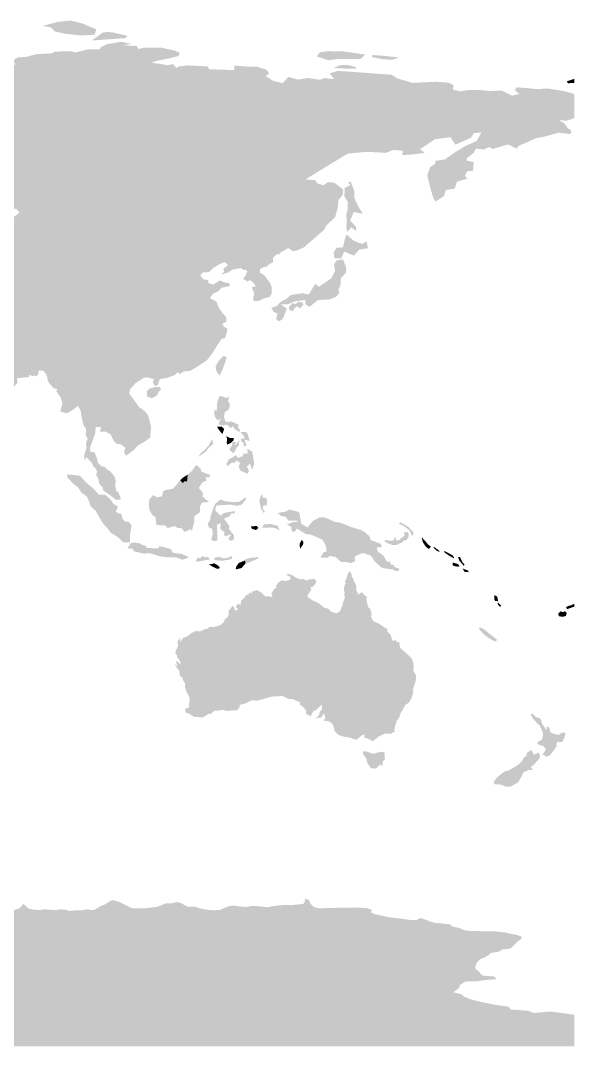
# Model space of a CAD drawing. Header units: inches. Extents: x -180 to 180, y -90 to 84.
# Drawn here: x 87.6 to 180, y -90 to 81.3 of the extents above; entities that cross this region are included whole.
import ezdxf

# ---------------------------------------------------------------- set-up
doc = ezdxf.new("R2010")
doc.units = ezdxf.units.IN
doc.header["$MEASUREMENT"] = 0

msp = doc.modelspace()

# ---------------------------------------------------------------- hatches: boundary and pattern name
for points in [[(93.78, 81.02), (95.94, 81.25), (97.88, 80.75), (100.19, 79.78), (99.94, 78.88), (97.76, 78.76), (94.97, 79.04), (93.31, 79.43), (92.55, 80.14), (91.18, 80.34), (93.78, 81.02)], [(102.84, 79.28), (105.37, 78.71), (105.08, 78.31), (99.44, 77.92), (101.26, 79.23), (102.09, 79.35), (102.84, 79.28)], [(49.1, 46.4), (48.65, 45.81), (47.68, 45.64), (46.68, 44.61), (47.59, 43.66), (47.49, 42.99), (48.58, 41.81), (48.58, 41.81), (47.99, 41.41), (47.82, 41.15), (47.37, 41.22), (46.69, 41.83), (46.4, 41.86), (45.78, 42.09), (45.47, 42.5), (44.54, 42.71), (43.93, 42.55), (43.76, 42.74), (42.39, 43.22), (40.92, 43.38), (40.08, 43.55), (39.96, 43.43), (38.68, 44.28), (37.54, 44.66), (36.68, 45.24), (37.4, 45.4), (38.23, 46.24), (37.67, 46.64), (39.15, 47.04), (39.12, 47.26), (38.22, 47.1), (38.26, 47.55), (38.77, 47.83), (39.74, 47.9), (39.9, 48.23), (39.67, 48.78), (40.08, 49.31), (40.07, 49.6), (38.59, 49.93), (38.01, 49.92), (37.39, 50.38), (36.63, 50.23), (35.36, 50.58), (35.38, 50.77), (35.02, 51.21), (34.22, 51.26), (34.14, 51.57), (34.39, 51.77), (33.75, 52.34), (32.72, 52.24), (32.41, 52.29), (32.16, 52.06), (31.79, 52.1), (31.79, 52.1), (31.54, 52.74), (31.31, 53.07), (31.5, 53.17), (32.3, 53.13), (32.69, 53.35), (32.41, 53.62), (31.73, 53.79), (31.79, 53.97), (31.38, 54.16), (30.76, 54.81), (30.97, 55.08), (30.87, 55.55), (29.9, 55.79), (29.37, 55.67), (29.23, 55.92), (28.18, 56.17), (27.86, 56.76), (27.77, 57.24), (27.29, 57.47), (27.72, 57.79), (27.42, 58.72), (28.13, 59.3), (27.98, 59.48), (27.98, 59.48), (29.12, 60.03), (28.07, 60.5), (28.07, 60.5), (30.21, 61.78), (31.14, 62.36), (31.52, 62.87), (30.04, 63.55), (30.44, 64.2), (29.54, 64.95), (30.22, 65.81), (29.05, 66.94), (29.98, 67.7), (28.45, 68.36), (28.59, 69.06), (29.4, 69.16), (31.1, 69.56), (31.1, 69.56), (32.13, 69.91), (33.78, 69.3), (36.51, 69.06), (40.29, 67.93), (41.06, 67.46), (41.13, 66.79), (40.02, 66.27), (38.38, 66), (33.92, 66.76), (33.18, 66.63), (34.81, 65.9), (34.88, 65.44), (34.94, 64.41), (36.23, 64.11), (37.01, 63.85), (37.14, 64.33), (36.54, 64.76), (37.18, 65.14), (39.59, 64.52), (40.44, 64.76), (39.76, 65.5), (42.09, 66.48), (43.02, 66.42), (43.95, 66.07), (44.53, 66.76), (43.7, 67.35), (44.19, 67.95), (43.45, 68.57), (46.25, 68.25), (46.82, 67.69), (45.56, 67.57), (45.56, 67.01), (46.35, 66.67), (47.89, 66.88), (48.14, 67.52), (50.23, 68), (53.72, 68.86), (54.47, 68.81), (53.49, 68.2), (54.73, 68.1), (55.44, 68.44), (57.32, 68.47), (58.8, 68.88), (59.94, 68.28), (61.08, 68.94), (60.03, 69.52), (60.55, 69.85), (63.5, 69.55), (64.89, 69.23), (68.51, 68.09), (69.18, 68.62), (68.16, 69.14), (68.14, 69.36), (66.93, 69.45), (67.26, 69.93), (66.72, 70.71), (66.69, 71.03), (68.54, 71.93), (69.2, 72.84), (69.94, 73.04), (72.59, 72.78), (72.8, 72.22), (71.85, 71.41), (72.47, 71.09), (72.79, 70.39), (72.56, 69.02), (73.67, 68.41), (73.24, 67.74), (71.28, 66.32), (72.42, 66.17), (72.82, 66.53), (73.92, 66.79), (74.19, 67.28), (75.05, 67.76), (74.47, 68.33), (74.94, 68.99), (73.84, 69.07), (73.6, 69.63), (74.4, 70.63), (73.1, 71.45), (74.89, 72.12), (74.66, 72.83), (75.16, 72.85), (75.68, 72.3), (75.29, 71.34), (76.36, 71.15), (75.9, 71.87), (77.58, 72.27), (79.65, 72.32), (81.5, 71.75), (80.61, 72.58), (80.51, 73.65), (82.25, 73.85), (84.66, 73.81), (86.82, 73.94), (86.01, 74.46), (87.17, 75.12), (88.32, 75.14), (90.26, 75.64), (92.9, 75.77), (93.23, 76.05), (95.86, 76.14), (96.68, 75.92), (98.92, 76.45), (100.76, 76.43), (101.04, 76.86), (101.99, 77.29), (104.35, 77.7), (106.07, 77.37), (104.7, 77.13), (106.97, 76.97), (107.24, 76.48), (108.15, 76.72), (111.08, 76.71), (113.33, 76.22), (114.13, 75.85), (113.89, 75.33), (112.78, 75.03), (110.15, 74.48), (109.4, 74.18), (110.64, 74.04), (112.12, 73.79), (113.02, 73.98), (113.53, 73.34), (113.97, 73.59), (115.57, 73.75), (118.78, 73.59), (119.02, 73.12), (123.2, 72.97), (123.26, 73.74), (125.38, 73.56), (126.98, 73.57), (128.59, 73.04), (129.05, 72.4), (128.46, 71.98), (129.72, 71.19), (131.29, 70.79), (132.25, 71.84), (133.86, 71.39), (135.56, 71.66), (137.5, 71.35), (138.23, 71.63), (139.87, 71.49), (139.15, 72.42), (140.47, 72.85), (149.5, 72.2), (150.35, 71.61), (152.97, 70.84), (157.01, 71.03), (159, 70.87), (159.83, 70.45), (159.71, 69.72), (160.94, 69.44), (162.28, 69.64), (164.05, 69.67), (165.94, 69.47), (167.84, 69.58), (169.58, 68.69), (170.82, 69.01), (170.01, 69.65), (170.45, 70.1), (173.64, 69.82), (175.72, 69.88), (178.6, 69.4), (180, 68.96), (180, 64.98), (179.99, 64.97), (178.71, 64.53), (177.41, 64.61), (178.31, 64.08), (178.91, 63.25), (179.37, 62.98), (179.49, 62.57), (179.23, 62.3), (177.36, 62.52), (174.57, 61.77), (173.68, 61.65), (172.15, 60.95), (170.7, 60.34), (170.33, 59.88), (168.9, 60.57), (166.29, 59.79), (165.84, 60.16), (164.88, 59.73), (163.54, 59.87), (163.22, 59.21), (162.02, 58.24), (162.05, 57.84), (163.19, 57.62), (163.06, 56.16), (162.13, 56.12), (161.7, 55.29), (162.12, 54.86), (160.37, 54.34), (160.02, 53.2), (158.53, 52.96), (158.23, 51.94), (156.79, 51.01), (156.42, 51.7), (155.99, 53.16), (155.43, 55.38), (155.91, 56.77), (156.76, 57.36), (156.81, 57.83), (158.36, 58.06), (160.15, 59.31), (161.87, 60.34), (163.67, 61.14), (164.47, 62.55), (163.26, 62.47), (162.66, 61.64), (160.12, 60.54), (159.3, 61.77), (156.72, 61.43), (154.22, 59.76), (155.04, 59.14), (152.81, 58.88), (151.27, 58.78), (151.34, 59.5), (149.78, 59.66), (148.54, 59.16), (145.49, 59.34), (142.2, 59.04), (138.96, 57.09), (135.13, 54.73), (136.7, 54.6), (137.19, 53.98), (138.16, 53.76), (138.8, 54.25), (139.9, 54.19), (141.35, 53.09), (141.38, 52.24), (140.6, 51.24), (140.51, 50.05), (140.06, 48.45), (138.55, 47), (138.22, 46.31), (136.86, 45.14), (135.52, 43.99), (134.87, 43.4), (133.54, 42.81), (132.91, 42.8), (132.28, 43.28), (130.94, 42.55), (130.78, 42.22), (130.78, 42.22), (130.78, 42.22), (130.78, 42.22), (130.64, 42.4), (130.64, 42.4), (130.63, 42.9), (131.14, 42.93), (131.29, 44.11), (131.03, 44.97), (131.88, 45.32), (133.1, 45.14), (133.77, 46.12), (134.11, 47.21), (134.5, 47.58), (135.03, 48.48), (133.37, 48.18), (132.51, 47.79), (130.99, 47.79), (130.58, 48.73), (129.4, 49.44), (127.66, 49.76), (127.29, 50.74), (126.94, 51.35), (126.56, 51.78), (125.95, 52.79), (125.07, 53.16), (123.57, 53.46), (122.25, 53.43), (121, 53.25), (120.18, 52.75), (120.73, 52.52), (120.74, 51.96), (120.18, 51.64), (119.28, 50.58), (119.29, 50.14), (117.88, 49.51), (116.68, 49.89), (115.49, 49.81), (114.96, 50.14), (114.36, 50.25), (112.9, 49.54), (111.58, 49.38), (110.66, 49.13), (109.4, 49.29), (108.48, 49.28), (107.87, 49.79), (106.89, 50.27), (105.89, 50.41), (104.62, 50.28), (103.68, 50.09), (102.26, 50.51), (102.07, 51.26), (100.89, 51.52), (99.98, 51.63), (98.86, 52.05), (97.83, 51.01), (98.23, 50.42), (97.26, 49.73), (95.81, 49.98), (94.82, 50.01), (94.15, 50.48), (93.1, 50.5), (92.23, 50.8), (90.71, 50.33), (88.81, 49.47), (87.75, 49.3), (87.36, 49.21), (86.83, 49.83), (85.54, 49.69), (85.12, 50.12), (84.42, 50.31), (83.94, 50.89), (83.38, 51.07), (81.95, 50.81), (80.57, 51.39), (80.04, 50.86), (77.8, 53.4), (76.53, 54.18), (76.89, 54.49), (74.38, 53.55), (73.43, 53.49), (73.51, 54.04), (72.22, 54.38), (71.18, 54.13), (70.87, 55.17), (69.07, 55.39), (68.17, 54.97), (65.67, 54.6), (65.18, 54.35), (61.44, 54.01), (60.98, 53.66), (61.7, 52.98), (60.74, 52.72), (60.93, 52.45), (59.97, 51.96), (61.59, 51.27), (61.34, 50.8), (59.93, 50.84), (59.64, 50.55), (58.36, 51.06), (56.78, 51.04), (55.72, 50.62), (54.53, 51.03), (52.33, 51.72), (50.77, 51.69), (48.7, 50.61), (48.58, 49.87), (47.55, 50.45), (46.75, 49.36), (47.04, 49.15), (46.47, 48.39), (47.32, 47.72), (48.06, 47.74), (48.69, 47.08), (48.59, 46.56), (49.1, 46.4)], [(138.83, 76.14), (141.47, 76.09), (145.09, 75.56), (144.3, 74.82), (140.61, 74.85), (138.96, 74.61), (136.97, 75.26), (137.51, 75.95), (138.83, 76.14)], [(148.22, 75.35), (150.73, 75.08), (149.58, 74.69), (147.98, 74.78), (146.12, 75.17), (146.36, 75.5), (148.22, 75.35)], [(139.86, 73.37), (140.81, 73.77), (142.06, 73.86), (143.48, 73.48), (143.6, 73.21), (142.09, 73.21), (140.04, 73.32), (139.86, 73.37)], [(178.73, 71.1), (180, 71.52), (180, 70.83), (178.9, 70.78), (178.73, 71.1)], [(80.26, 42.35), (80.18, 42.92), (80.87, 43.18), (79.97, 44.92), (81.95, 45.32), (82.46, 45.54), (83.18, 47.33), (85.16, 47), (85.72, 47.45), (85.77, 48.46), (86.6, 48.55), (87.36, 49.21), (87.75, 49.3), (88.01, 48.6), (88.85, 48.07), (90.28, 47.69), (90.97, 46.89), (90.59, 45.72), (90.95, 45.29), (92.13, 45.12), (93.48, 44.98), (94.69, 44.35), (95.31, 44.24), (95.76, 43.32), (96.35, 42.73), (97.45, 42.75), (99.52, 42.52), (100.85, 42.66), (101.83, 42.51), (103.31, 41.91), (104.52, 41.91), (104.96, 41.6), (106.13, 42.13), (107.74, 42.48), (109.24, 42.52), (110.41, 42.87), (111.13, 43.41), (111.83, 43.74), (111.67, 44.07), (111.35, 44.46), (111.87, 45.1), (112.44, 45.01), (113.46, 44.81), (114.46, 45.34), (115.99, 45.73), (116.72, 46.39), (117.42, 46.67), (118.87, 46.81), (119.66, 46.69), (119.77, 47.05), (118.87, 47.75), (118.06, 48.07), (117.3, 47.7), (116.31, 47.85), (115.74, 47.73), (115.49, 48.14), (116.19, 49.13), (116.68, 49.89), (117.88, 49.51), (119.29, 50.14), (119.28, 50.58), (120.18, 51.64), (120.74, 51.96), (120.73, 52.52), (120.18, 52.75), (121, 53.25), (122.25, 53.43), (123.57, 53.46), (125.07, 53.16), (125.95, 52.79), (126.56, 51.78), (126.94, 51.35), (127.29, 50.74), (127.66, 49.76), (129.4, 49.44), (130.58, 48.73), (130.99, 47.79), (132.51, 47.79), (133.37, 48.18), (135.03, 48.48), (134.5, 47.58), (134.11, 47.21), (133.77, 46.12), (133.1, 45.14), (131.88, 45.32), (131.03, 44.97), (131.29, 44.11), (131.14, 42.93), (130.63, 42.9), (130.64, 42.4), (129.99, 42.99), (129.6, 42.42), (128.05, 41.99), (128.21, 41.47), (127.34, 41.5), (126.87, 41.82), (126.18, 41.11), (125.08, 40.57), (124.27, 39.93), (122.87, 39.64), (122.13, 39.17), (121.05, 38.9), (121.59, 39.36), (121.38, 39.75), (122.17, 40.42), (121.64, 40.95), (120.77, 40.59), (119.64, 39.9), (119.02, 39.25), (118.04, 39.2), (117.53, 38.74), (118.06, 38.06), (118.88, 37.9), (118.91, 37.45), (119.7, 37.16), (120.82, 37.87), (121.71, 37.48), (122.36, 37.45), (122.52, 36.93), (121.1, 36.65), (120.64, 36.11), (119.66, 35.61), (119.15, 34.91), (120.23, 34.36), (120.62, 33.38), (121.23, 32.46), (121.91, 31.69), (121.89, 30.95), (121.26, 30.68), (121.5, 30.14), (122.09, 29.83), (121.94, 29.02), (121.68, 28.23), (121.13, 28.14), (120.4, 27.05), (119.59, 25.74), (118.66, 24.55), (117.28, 23.62), (115.89, 22.78), (114.76, 22.67), (114.15, 22.22), (113.81, 22.55), (113.24, 22.05), (111.84, 21.55), (110.79, 21.4), (110.44, 20.34), (109.89, 20.28), (109.63, 21.01), (109.86, 21.4), (108.52, 21.72), (108.05, 21.55), (107.04, 21.81), (106.57, 22.22), (106.73, 22.79), (105.81, 22.98), (105.33, 23.35), (104.48, 22.82), (103.5, 22.7), (102.71, 22.71), (102.17, 22.46), (101.65, 22.32), (101.8, 21.17), (101.27, 21.2), (101.18, 21.44), (101.15, 21.85), (100.42, 21.56), (99.98, 21.74), (99.24, 22.12), (99.53, 22.95), (98.9, 23.14), (98.66, 24.06), (97.6, 23.9), (97.72, 25.08), (98.67, 25.92), (98.71, 26.74), (98.68, 27.51), (98.25, 27.75), (97.91, 28.34), (97.33, 28.26), (96.25, 28.41), (96.59, 28.83), (96.12, 29.45), (95.4, 29.03), (94.57, 29.28), (93.41, 28.64), (92.5, 27.9), (91.7, 27.77), (91.26, 28.04), (90.73, 28.06), (90.02, 28.3), (89.48, 28.04), (88.81, 27.3), (88.73, 28.09), (88.12, 27.88), (86.95, 27.97), (85.82, 28.2), (85.01, 28.64), (84.23, 28.84), (83.9, 29.32), (83.34, 29.46), (82.33, 30.12), (81.53, 30.42), (81.11, 30.18), (79.72, 30.88), (78.74, 31.52), (78.46, 32.62), (79.18, 32.48), (79.21, 32.99), (78.81, 33.51), (78.91, 34.32), (77.84, 35.49), (76.19, 35.9), (75.9, 36.67), (75.16, 37.13), (74.98, 37.42), (74.83, 37.99), (74.86, 38.38), (74.26, 38.61), (73.93, 38.51), (73.68, 39.43), (73.96, 39.66), (73.82, 39.89), (74.78, 40.37), (75.47, 40.56), (76.53, 40.43), (76.9, 41.07), (78.19, 41.19), (78.54, 41.58), (80.12, 42.12), (80.26, 42.35)], [(142.91, 53.7), (143.26, 52.74), (143.24, 51.76), (143.65, 50.75), (144.65, 48.98), (143.17, 49.31), (142.56, 47.86), (143.53, 46.84), (143.51, 46.14), (142.75, 46.74), (142.09, 45.97), (141.91, 46.81), (142.02, 47.78), (141.9, 48.86), (142.14, 49.62), (142.18, 50.95), (141.59, 51.94), (141.68, 53.3), (142.61, 53.76), (142.21, 54.23), (142.65, 54.37), (142.91, 53.7)], [(87.75, 49.3), (88.81, 49.47), (90.71, 50.33), (92.23, 50.8), (93.1, 50.5), (94.15, 50.48), (94.82, 50.01), (95.81, 49.98), (97.26, 49.73), (98.23, 50.42), (97.83, 51.01), (98.86, 52.05), (99.98, 51.63), (100.89, 51.52), (102.07, 51.26), (102.26, 50.51), (103.68, 50.09), (104.62, 50.28), (105.89, 50.41), (106.89, 50.27), (107.87, 49.79), (108.48, 49.28), (109.4, 49.29), (110.66, 49.13), (111.58, 49.38), (112.9, 49.54), (114.36, 50.25), (114.96, 50.14), (115.49, 49.81), (116.68, 49.89), (116.19, 49.13), (115.49, 48.14), (115.74, 47.73), (116.31, 47.85), (117.3, 47.7), (118.06, 48.07), (118.87, 47.75), (119.77, 47.05), (119.66, 46.69), (118.87, 46.81), (117.42, 46.67), (116.72, 46.39), (115.99, 45.73), (114.46, 45.34), (113.46, 44.81), (112.44, 45.01), (111.87, 45.1), (111.35, 44.46), (111.67, 44.07), (111.83, 43.74), (111.13, 43.41), (110.41, 42.87), (109.24, 42.52), (107.74, 42.48), (106.13, 42.13), (104.96, 41.6), (104.52, 41.91), (103.31, 41.91), (101.83, 42.51), (100.85, 42.66), (99.52, 42.52), (97.45, 42.75), (96.35, 42.73), (95.76, 43.32), (95.31, 44.24), (94.69, 44.35), (93.48, 44.98), (92.13, 45.12), (90.95, 45.29), (90.59, 45.72), (90.97, 46.89), (90.28, 47.69), (88.85, 48.07), (88.01, 48.6), (87.75, 49.3)], [(144.61, 43.96), (145.32, 44.38), (145.54, 43.26), (144.06, 42.99), (143.18, 42), (141.61, 42.68), (141.07, 41.58), (139.96, 41.57), (139.82, 42.56), (140.31, 43.33), (141.38, 43.39), (141.67, 44.77), (141.97, 45.55), (143.14, 44.51), (143.91, 44.17), (144.61, 43.96)], [(130.64, 42.4), (130.64, 42.4), (130.78, 42.22), (130.4, 42.28), (129.97, 41.94), (129.67, 41.6), (129.71, 40.88), (129.19, 40.66), (129.01, 40.49), (128.63, 40.19), (127.97, 40.03), (127.53, 39.76), (127.5, 39.32), (127.39, 39.21), (127.78, 39.05), (128.35, 38.61), (128.21, 38.37), (127.78, 38.3), (127.07, 38.26), (126.68, 37.8), (126.24, 37.84), (126.17, 37.75), (125.69, 37.94), (125.57, 37.75), (125.28, 37.67), (125.24, 37.86), (124.98, 37.95), (124.71, 38.11), (124.99, 38.55), (125.22, 38.67), (125.13, 38.85), (125.39, 39.39), (125.32, 39.55), (124.74, 39.66), (124.27, 39.93), (125.08, 40.57), (126.18, 41.11), (126.87, 41.82), (127.34, 41.5), (128.21, 41.47), (128.05, 41.99), (129.6, 42.42), (129.99, 42.99), (130.64, 42.4)], [(141.88, 39.18), (140.96, 38.17), (140.98, 37.14), (140.6, 36.34), (140.77, 35.84), (140.25, 35.14), (138.98, 34.67), (137.22, 34.61), (135.79, 33.46), (135.12, 33.85), (135.08, 34.6), (133.34, 34.38), (132.16, 33.9), (130.99, 33.89), (132, 33.15), (131.33, 31.45), (130.69, 31.03), (130.2, 31.42), (130.45, 32.32), (129.81, 32.61), (129.41, 33.3), (130.35, 33.6), (130.88, 34.23), (131.88, 34.75), (132.62, 35.43), (134.61, 35.73), (135.68, 35.53), (136.72, 37.3), (137.39, 36.83), (138.86, 37.83), (139.43, 38.22), (140.05, 39.44), (139.88, 40.56), (140.31, 41.2), (141.37, 41.38), (141.91, 39.99), (141.88, 39.18)], [(130.78, 42.22), (130.78, 42.22), (130.78, 42.22), (130.78, 42.22)], [(126.17, 37.75), (126.24, 37.84), (126.68, 37.8), (127.07, 38.26), (127.78, 38.3), (128.21, 38.37), (128.35, 38.61), (129.21, 37.43), (129.46, 36.78), (129.47, 35.63), (129.09, 35.08), (128.19, 34.89), (127.39, 34.48), (126.49, 34.39), (126.37, 34.93), (126.56, 35.68), (126.12, 36.73), (126.86, 36.89), (126.17, 37.75)], [(97.33, 28.26), (97.4, 27.88), (97.05, 27.7), (97.13, 27.08), (96.42, 27.26), (95.12, 26.57), (95.16, 26), (94.6, 25.16), (94.55, 24.68), (94.11, 23.85), (93.33, 24.08), (93.29, 23.04), (93.06, 22.7), (93.17, 22.28), (92.67, 22.04), (92.15, 23.63), (91.87, 23.62), (91.71, 22.99), (91.16, 23.5), (91.47, 24.07), (91.92, 24.13), (92.38, 24.98), (91.8, 25.15), (90.87, 25.13), (89.92, 25.27), (89.83, 25.97), (89.36, 26.01), (88.56, 26.45), (88.21, 25.77), (88.93, 25.24), (88.31, 24.87), (88.08, 24.5), (88.7, 24.23), (88.53, 23.63), (88.88, 22.88), (89.03, 22.06), (88.89, 21.69), (88.21, 21.7), (86.98, 21.5), (87.03, 20.74), (86.5, 20.15), (85.06, 19.48), (83.94, 18.3), (83.19, 17.67), (82.19, 17.02), (82.19, 16.56), (81.69, 16.31), (80.79, 15.95), (80.32, 15.9), (80.03, 15.14), (80.23, 13.84), (80.29, 13.01), (79.86, 12.06), (79.86, 10.36), (79.34, 10.31), (78.89, 9.55), (79.19, 9.22), (78.28, 8.93), (77.94, 8.25), (77.54, 7.97), (76.59, 8.9), (76.13, 10.3), (75.75, 11.31), (75.4, 11.78), (74.86, 12.74), (74.62, 13.99), (74.44, 14.62), (73.53, 15.99), (73.12, 17.93), (72.82, 19.21), (72.82, 20.42), (72.63, 21.36), (71.18, 20.76), (70.47, 20.88), (69.16, 22.09), (69.64, 22.45), (69.35, 22.84), (68.18, 23.69), (68.84, 24.36), (71.04, 24.36), (70.84, 25.22), (70.28, 25.72), (70.17, 26.49), (69.51, 26.94), (70.62, 27.99), (71.78, 27.91), (72.82, 28.96), (73.45, 29.98), (74.42, 30.98), (74.41, 31.69), (75.26, 32.27), (74.45, 32.76), (74.1, 33.44), (73.75, 34.32), (74.24, 34.75), (75.76, 34.5), (76.87, 34.65), (77.84, 35.49), (78.91, 34.32), (78.81, 33.51), (79.21, 32.99), (79.18, 32.48), (78.46, 32.62), (78.74, 31.52), (79.72, 30.88), (81.11, 30.18), (80.48, 29.73), (80.09, 28.79), (81.06, 28.42), (82, 27.93), (83.3, 27.36), (84.68, 27.23), (85.25, 26.73), (86.02, 26.63), (87.23, 26.4), (88.06, 26.41), (88.17, 26.81), (88.04, 27.45), (88.12, 27.88), (88.73, 28.09), (88.81, 27.3), (88.84, 27.1), (89.74, 26.72), (90.37, 26.88), (91.22, 26.81), (92.03, 26.84), (92.1, 27.45), (91.7, 27.77), (92.5, 27.9), (93.41, 28.64), (94.57, 29.28), (95.4, 29.03), (96.12, 29.45), (96.59, 28.83), (96.25, 28.41), (97.33, 28.26)], [(132.37, 33.46), (132.92, 34.06), (133.49, 33.94), (133.9, 34.36), (134.64, 34.15), (134.77, 33.81), (134.2, 33.2), (133.79, 33.52), (133.28, 33.29), (133.01, 32.7), (132.36, 32.99), (132.37, 33.46)], [(88.12, 27.88), (88.04, 27.45), (88.17, 26.81), (88.06, 26.41), (87.23, 26.4), (86.02, 26.63), (85.25, 26.73), (84.68, 27.23), (83.3, 27.36), (82, 27.93), (81.06, 28.42), (80.09, 28.79), (80.48, 29.73), (81.11, 30.18), (81.53, 30.42), (82.33, 30.12), (83.34, 29.46), (83.9, 29.32), (84.23, 28.84), (85.01, 28.64), (85.82, 28.2), (86.95, 27.97), (88.12, 27.88)], [(91.7, 27.77), (92.1, 27.45), (92.03, 26.84), (91.22, 26.81), (90.37, 26.88), (89.74, 26.72), (88.84, 27.1), (88.81, 27.3), (89.48, 28.04), (90.02, 28.3), (90.73, 28.06), (91.26, 28.04), (91.7, 27.77)], [(100.12, 20.42), (99.54, 20.19), (98.96, 19.75), (98.25, 19.71), (97.8, 18.63), (97.38, 18.45), (97.86, 17.57), (98.49, 16.84), (98.9, 16.18), (98.54, 15.31), (98.19, 15.12), (98.43, 14.62), (99.1, 13.83), (99.21, 13.27), (99.2, 12.8), (99.59, 11.89), (99.04, 10.96), (98.55, 9.93), (98.46, 10.68), (98.76, 11.44), (98.43, 12.03), (98.51, 13.12), (98.1, 13.64), (97.78, 14.84), (97.6, 16.1), (97.16, 16.93), (96.51, 16.43), (95.37, 15.71), (94.81, 15.8), (94.19, 16.04), (94.53, 17.28), (94.32, 18.21), (93.54, 19.37), (93.66, 19.73), (93.08, 19.86), (92.37, 20.67), (92.3, 21.48), (92.65, 21.32), (92.67, 22.04), (93.17, 22.28), (93.06, 22.7), (93.29, 23.04), (93.33, 24.08), (94.11, 23.85), (94.55, 24.68), (94.6, 25.16), (95.16, 26), (95.12, 26.57), (96.42, 27.26), (97.13, 27.08), (97.05, 27.7), (97.4, 27.88), (97.33, 28.26), (97.91, 28.34), (98.25, 27.75), (98.68, 27.51), (98.71, 26.74), (98.67, 25.92), (97.72, 25.08), (97.6, 23.9), (98.66, 24.06), (98.9, 23.14), (99.53, 22.95), (99.24, 22.12), (99.98, 21.74), (100.42, 21.56), (101.15, 21.85), (101.18, 21.44), (100.33, 20.79), (100.12, 20.42)], [(92.67, 22.04), (92.65, 21.32), (92.3, 21.48), (92.37, 20.67), (92.08, 21.19), (92.03, 21.7), (91.83, 22.18), (91.42, 22.77), (90.5, 22.81), (90.59, 22.39), (90.27, 21.84), (89.85, 22.04), (89.7, 21.86), (89.42, 21.97), (89.03, 22.06), (88.88, 22.88), (88.53, 23.63), (88.7, 24.23), (88.08, 24.5), (88.31, 24.87), (88.93, 25.24), (88.21, 25.77), (88.56, 26.45), (89.36, 26.01), (89.83, 25.97), (89.92, 25.27), (90.87, 25.13), (91.8, 25.15), (92.38, 24.98), (91.92, 24.13), (91.47, 24.07), (91.16, 23.5), (91.71, 22.99), (91.87, 23.62), (92.15, 23.63), (92.67, 22.04)], [(121.78, 24.39), (121.18, 22.79), (120.75, 21.97), (120.22, 22.81), (120.11, 23.56), (120.69, 24.54), (121.5, 25.3), (121.95, 25), (121.78, 24.39)], [(107.38, 14.2), (106.5, 14.57), (106.04, 13.88), (105.22, 14.27), (105.54, 14.72), (105.59, 15.57), (104.78, 16.44), (104.72, 17.43), (103.96, 18.24), (103.2, 18.31), (103, 17.96), (102.41, 17.93), (102.11, 18.11), (101.06, 17.51), (101.04, 18.41), (101.28, 19.46), (100.61, 19.51), (100.55, 20.11), (100.12, 20.42), (100.33, 20.79), (101.18, 21.44), (101.27, 21.2), (101.8, 21.17), (101.65, 22.32), (102.17, 22.46), (102.75, 21.68), (103.2, 20.77), (104.44, 20.76), (104.82, 19.89), (104.18, 19.62), (103.9, 19.27), (105.09, 18.67), (105.93, 17.49), (106.56, 16.6), (107.31, 15.91), (107.56, 15.2), (107.38, 14.2)], [(104.33, 10.49), (105.2, 10.89), (106.25, 10.96), (105.81, 11.57), (107.49, 12.34), (107.61, 13.54), (107.38, 14.2), (107.56, 15.2), (107.31, 15.91), (106.56, 16.6), (105.93, 17.49), (105.09, 18.67), (103.9, 19.27), (104.18, 19.62), (104.82, 19.89), (104.44, 20.76), (103.2, 20.77), (102.75, 21.68), (102.17, 22.46), (102.71, 22.71), (103.5, 22.7), (104.48, 22.82), (105.33, 23.35), (105.81, 22.98), (106.73, 22.79), (106.57, 22.22), (107.04, 21.81), (108.05, 21.55), (106.72, 20.7), (105.88, 19.75), (105.66, 19.06), (106.43, 18), (107.36, 16.7), (108.27, 16.08), (108.88, 15.28), (109.34, 13.43), (109.2, 11.67), (108.37, 11.01), (107.22, 10.36), (106.41, 9.53), (105.16, 8.6), (104.8, 9.24), (105.08, 9.92), (104.33, 10.49)], [(105.22, 14.27), (104.28, 14.42), (102.99, 14.23), (102.35, 13.39), (102.58, 12.19), (101.69, 12.65), (100.83, 12.63), (100.98, 13.41), (100.1, 13.41), (100.02, 12.31), (99.48, 10.85), (99.15, 9.96), (99.22, 9.24), (99.87, 9.21), (100.28, 8.3), (100.46, 7.43), (101.02, 6.86), (101.62, 6.74), (102.14, 6.22), (101.81, 5.81), (101.15, 5.69), (101.08, 6.2), (100.26, 6.64), (100.09, 6.46), (99.69, 6.85), (99.52, 7.34), (98.99, 7.91), (98.5, 8.38), (98.34, 7.79), (98.15, 8.35), (98.26, 8.97), (98.55, 9.93), (99.04, 10.96), (99.59, 11.89), (99.2, 12.8), (99.21, 13.27), (99.1, 13.83), (98.43, 14.62), (98.19, 15.12), (98.54, 15.31), (98.9, 16.18), (98.49, 16.84), (97.86, 17.57), (97.38, 18.45), (97.8, 18.63), (98.25, 19.71), (98.96, 19.75), (99.54, 20.19), (100.12, 20.42), (100.55, 20.11), (100.61, 19.51), (101.28, 19.46), (101.04, 18.41), (101.06, 17.51), (102.11, 18.11), (102.41, 17.93), (103, 17.96), (103.2, 18.31), (103.96, 18.24), (104.72, 17.43), (104.78, 16.44), (105.59, 15.57), (105.54, 14.72), (105.22, 14.27)], [(109.48, 18.2), (108.66, 18.51), (108.63, 19.37), (109.12, 19.82), (110.21, 20.1), (110.79, 20.08), (111.01, 19.7), (110.57, 19.26), (110.34, 18.68), (109.48, 18.2)], [(122.34, 18.22), (122.17, 17.81), (122.52, 17.09), (122.25, 16.26), (121.66, 15.93), (121.51, 15.12), (121.73, 14.33), (122.26, 14.22), (122.7, 14.34), (123.95, 13.78), (123.86, 13.24), (124.18, 13), (124.08, 12.54), (123.3, 13.03), (122.93, 13.55), (122.67, 13.19), (122.03, 13.78), (121.13, 13.64), (120.63, 13.86), (120.68, 14.27), (120.99, 14.53), (120.69, 14.76), (120.56, 14.4), (120.07, 14.97), (119.92, 15.41), (119.88, 16.36), (120.29, 16.03), (120.39, 17.6), (120.72, 18.51), (121.32, 18.5), (121.94, 18.22), (122.25, 18.48), (122.34, 18.22)], [(102.58, 12.19), (102.35, 13.39), (102.99, 14.23), (104.28, 14.42), (105.22, 14.27), (106.04, 13.88), (106.5, 14.57), (107.38, 14.2), (107.61, 13.54), (107.49, 12.34), (105.81, 11.57), (106.25, 10.96), (105.2, 10.89), (104.33, 10.49), (103.5, 10.63), (103.09, 11.15), (102.58, 12.19)], [(120.83, 12.7), (120.32, 13.47), (121.18, 13.43), (121.53, 13.07), (121.26, 12.21), (120.83, 12.7)], [(125.5, 12.16), (125.78, 11.05), (125.01, 11.31), (125.03, 10.98), (125.28, 10.36), (124.8, 10.13), (124.76, 10.84), (124.46, 10.89), (124.3, 11.5), (124.89, 11.42), (124.88, 11.79), (124.27, 12.56), (125.23, 12.54), (125.5, 12.16)], [(118.5, 9.32), (117.17, 8.37), (117.66, 9.07), (118.39, 9.68), (118.99, 10.38), (119.51, 11.37), (119.69, 10.55), (119.03, 10), (118.5, 9.32)], [(122.04, 11.42), (121.88, 11.89), (122.48, 11.58), (123.12, 11.58), (123.1, 11.17), (122.64, 10.74), (122, 10.44), (121.97, 10.91), (122.04, 11.42)], [(122.59, 9.98), (122.84, 10.26), (122.95, 10.88), (123.5, 10.94), (123.34, 10.27), (124.08, 11.23), (123.98, 10.28), (123.62, 9.95), (123.31, 9.32), (123, 9.02), (122.38, 9.71), (122.59, 9.98)], [(126.38, 8.41), (126.48, 7.75), (126.54, 7.19), (126.2, 6.27), (125.83, 7.29), (125.36, 6.79), (125.68, 6.05), (125.4, 5.58), (124.22, 6.16), (123.94, 6.89), (124.24, 7.36), (123.61, 7.83), (123.3, 7.42), (122.83, 7.46), (122.09, 6.9), (121.92, 7.19), (122.31, 8.03), (122.94, 8.32), (123.49, 8.69), (123.84, 8.24), (124.6, 8.51), (124.76, 8.96), (125.47, 8.99), (125.41, 9.76), (126.22, 9.29), (126.31, 8.78), (126.38, 8.41)], [(117.88, 4.14), (117.02, 4.31), (115.87, 4.31), (115.52, 3.17), (115.13, 2.82), (114.62, 1.43), (113.81, 1.22), (112.86, 1.5), (112.38, 1.41), (111.8, 0.9), (111.16, 0.98), (110.51, 0.77), (109.83, 1.34), (109.66, 2.01), (110.4, 1.66), (111.17, 1.85), (111.37, 2.7), (111.8, 2.89), (113, 3.1), (113.71, 3.89), (114.2, 4.53), (114.66, 4.01), (114.87, 4.35), (115.35, 4.32), (115.41, 4.96), (115.45, 5.45), (116.22, 6.14), (116.73, 6.92), (117.13, 6.93), (117.64, 6.42), (117.69, 5.99), (118.35, 5.71), (119.18, 5.41), (119.11, 5.02), (118.44, 4.97), (118.62, 4.48), (117.88, 4.14)], [(104.37, -1.08), (104.54, -1.78), (104.89, -2.34), (105.62, -2.43), (106.11, -3.06), (105.86, -4.31), (105.82, -5.85), (104.71, -5.87), (103.87, -5.04), (102.58, -4.22), (102.16, -3.61), (101.4, -2.8), (100.9, -2.05), (100.14, -0.65), (99.26, 0.18), (98.97, 1.04), (98.6, 1.82), (97.7, 2.45), (97.18, 3.31), (96.42, 3.87), (95.38, 4.97), (95.29, 5.48), (95.94, 5.44), (97.48, 5.25), (98.37, 4.27), (99.14, 3.59), (99.69, 3.17), (100.64, 2.1), (101.66, 2.08), (102.5, 1.4), (103.08, 0.56), (103.84, 0.1), (103.44, -0.71), (104.01, -1.06), (104.37, -1.08)], [(100.09, 6.46), (100.26, 6.64), (101.08, 6.2), (101.15, 5.69), (101.81, 5.81), (102.14, 6.22), (102.37, 6.13), (102.96, 5.52), (103.38, 4.86), (103.44, 4.18), (103.33, 3.73), (103.43, 3.38), (103.5, 2.79), (103.85, 2.52), (104.25, 1.63), (104.23, 1.29), (103.52, 1.23), (102.57, 1.97), (101.39, 2.76), (101.27, 3.27), (100.7, 3.94), (100.56, 4.77), (100.2, 5.31), (100.31, 6.04), (100.09, 6.46)], [(115.45, 5.45), (115.41, 4.96), (115.35, 4.32), (114.87, 4.35), (114.66, 4.01), (114.2, 4.53), (114.6, 4.9), (115.45, 5.45)], [(117.88, 4.14), (117.31, 3.23), (118.05, 2.29), (117.88, 1.83), (119, 0.9), (117.81, 0.78), (117.48, 0.1), (117.52, -0.8), (116.56, -1.49), (116.53, -2.48), (116.15, -4.01), (116, -3.66), (114.86, -4.11), (114.47, -3.5), (113.76, -3.44), (113.26, -3.12), (112.07, -3.48), (111.7, -2.99), (111.05, -3.05), (110.22, -2.93), (110.07, -1.59), (109.57, -1.31), (109.09, -0.46), (108.95, 0.42), (109.07, 1.34), (109.66, 2.01), (109.83, 1.34), (110.51, 0.77), (111.16, 0.98), (111.8, 0.9), (112.38, 1.41), (112.86, 1.5), (113.81, 1.22), (114.62, 1.43), (115.13, 2.82), (115.52, 3.17), (115.87, 4.31), (117.02, 4.31), (117.88, 4.14)], [(127.93, 2.17), (128, 1.63), (128.59, 1.54), (128.69, 1.13), (128.64, 0.26), (128.12, 0.36), (127.97, -0.25), (128.38, -0.78), (128.1, -0.9), (127.7, -0.27), (127.4, 1.01), (127.6, 1.81), (127.93, 2.17)], [(122.93, 0.88), (124.08, 0.92), (125.07, 1.64), (125.24, 1.42), (124.44, 0.43), (123.69, 0.24), (122.72, 0.43), (121.06, 0.38), (120.18, 0.24), (120.04, -0.52), (120.94, -1.41), (121.48, -0.96), (123.34, -0.62), (123.26, -1.08), (122.82, -0.93), (122.39, -1.52), (121.51, -1.9), (122.45, -3.19), (122.27, -3.53), (123.17, -4.68), (123.16, -5.34), (122.63, -5.63), (122.24, -5.28), (122.72, -4.46), (121.74, -4.85), (121.49, -4.57), (121.62, -4.19), (120.9, -3.6), (120.97, -2.63), (120.31, -2.93), (120.39, -4.1), (120.43, -5.53), (119.8, -5.67), (119.37, -5.38), (119.65, -4.46), (119.5, -3.49), (119.08, -3.49), (118.77, -2.8), (119.18, -2.15), (119.32, -1.35), (119.83, 0.15), (120.04, 0.57), (120.89, 1.31), (121.67, 1.01), (122.93, 0.88)], [(141, -2.6), (141.02, -5.86), (141.03, -9.12), (140.14, -8.3), (139.13, -8.1), (138.88, -8.38), (137.61, -8.41), (138.04, -7.6), (138.67, -7.32), (138.41, -6.23), (137.93, -5.39), (135.99, -4.55), (135.16, -4.46), (133.66, -3.54), (133.37, -4.02), (132.98, -4.11), (132.76, -3.75), (132.75, -3.31), (131.99, -2.82), (133.07, -2.46), (133.78, -2.48), (133.7, -2.21), (132.23, -2.21), (131.84, -1.62), (130.94, -1.43), (130.52, -0.94), (131.87, -0.7), (132.38, -0.37), (133.99, -0.78), (134.14, -1.15), (134.42, -2.77), (135.46, -3.37), (136.29, -2.31), (137.44, -1.7), (138.33, -1.7), (139.18, -2.05), (139.93, -2.41), (141, -2.6)], [(126.87, -3.79), (126.18, -3.61), (125.99, -3.18), (127, -3.13), (127.25, -3.46), (126.87, -3.79)], [(129.37, -2.8), (130.47, -3.09), (130.83, -3.86), (129.99, -3.45), (129.16, -3.36), (128.59, -3.43), (127.9, -3.39), (128.14, -2.84), (129.37, -2.8)], [(141, -2.6), (142.74, -3.29), (144.58, -3.86), (145.27, -4.37), (145.83, -4.88), (145.98, -5.47), (147.65, -6.08), (147.89, -6.61), (146.97, -6.72), (147.19, -7.39), (148.08, -8.04), (148.73, -9.1), (149.31, -9.07), (149.27, -9.51), (150.04, -9.68), (149.74, -9.87), (150.8, -10.29), (150.69, -10.58), (150.03, -10.65), (149.78, -10.39), (148.92, -10.28), (147.91, -10.13), (147.14, -9.49), (146.57, -8.94), (146.05, -8.07), (144.74, -7.63), (143.9, -7.92), (143.29, -8.25), (143.41, -8.98), (142.63, -9.33), (142.07, -9.16), (141.03, -9.12), (141.02, -5.86), (141, -2.6)], [(152.64, -3.66), (153.02, -3.98), (153.14, -4.5), (152.83, -4.77), (152.64, -4.18), (152.41, -3.79), (151.95, -3.46), (151.38, -3.04), (150.66, -2.74), (150.94, -2.5), (151.48, -2.78), (151.82, -3), (152.24, -3.24), (152.64, -3.66)], [(151.3, -5.84), (150.75, -6.08), (150.24, -6.32), (149.71, -6.32), (148.89, -6.03), (148.32, -5.75), (148.4, -5.44), (149.3, -5.58), (149.85, -5.51), (150, -5.03), (150.14, -5), (150.24, -5.53), (150.81, -5.46), (151.09, -5.11), (151.65, -4.76), (151.54, -4.17), (152.14, -4.15), (152.34, -4.31), (152.32, -4.87), (151.98, -5.48), (151.46, -5.56), (151.3, -5.84)], [(154.76, -5.34), (155.06, -5.57), (155.55, -6.2), (156.02, -6.54), (155.88, -6.82), (155.6, -6.92), (155.17, -6.54), (154.73, -5.9), (154.51, -5.14), (154.65, -5.04), (154.76, -5.34)], [(108.49, -6.42), (108.62, -6.78), (110.54, -6.88), (110.76, -6.47), (112.61, -6.95), (112.98, -7.59), (114.48, -7.78), (115.71, -8.37), (114.56, -8.75), (113.46, -8.35), (112.56, -8.38), (111.52, -8.3), (110.59, -8.12), (109.43, -7.74), (108.69, -7.64), (108.28, -7.77), (106.45, -7.35), (106.28, -6.92), (105.37, -6.85), (106.05, -5.9), (107.27, -5.95), (108.07, -6.35), (108.49, -6.42)], [(134.21, -6.9), (134.11, -6.14), (134.29, -5.78), (134.5, -5.45), (134.73, -5.74), (134.72, -6.21), (134.21, -6.9)], [(157.14, -7.02), (157.54, -7.35), (157.34, -7.4), (156.9, -7.18), (156.49, -6.77), (156.54, -6.6), (157.14, -7.02)], [(118.26, -8.36), (118.88, -8.28), (119.13, -8.71), (117.97, -8.91), (117.28, -9.04), (116.74, -9.03), (117.08, -8.46), (117.63, -8.45), (117.9, -8.1), (118.26, -8.36)], [(121.34, -8.54), (122.01, -8.46), (122.9, -8.09), (122.76, -8.65), (121.25, -8.93), (119.92, -8.81), (119.92, -8.44), (120.72, -8.24), (121.34, -8.54)], [(124.97, -8.89), (125.09, -8.66), (125.95, -8.43), (126.64, -8.4), (126.96, -8.27), (127.34, -8.4), (126.97, -8.67), (125.93, -9.11), (125.09, -9.39), (125.07, -9.09), (124.97, -8.89)], [(159.64, -8.02), (159.88, -8.34), (159.92, -8.54), (159.13, -8.11), (158.59, -7.75), (158.21, -7.42), (158.36, -7.32), (158.82, -7.56), (159.64, -8.02)], [(161.68, -9.6), (161.53, -9.78), (160.79, -8.92), (160.58, -8.32), (160.92, -8.32), (161.28, -9.12), (161.68, -9.6)], [(120.3, -10.26), (118.97, -9.56), (119.9, -9.36), (120.43, -9.67), (120.78, -9.97), (120.72, -10.24), (120.3, -10.26)], [(124.97, -8.89), (125.07, -9.09), (125.09, -9.39), (124.44, -10.14), (123.58, -10.36), (123.46, -10.24), (123.55, -9.9), (123.98, -9.29), (124.97, -8.89)], [(160.85, -9.87), (160.46, -9.9), (159.85, -9.79), (159.64, -9.64), (159.7, -9.24), (160.36, -9.4), (160.69, -9.61), (160.85, -9.87)], [(162.12, -10.48), (162.4, -10.83), (161.7, -10.82), (161.32, -10.2), (161.92, -10.45), (162.12, -10.48)], [(126.15, -32.22), (125.09, -32.73), (124.22, -32.96), (124.03, -33.48), (123.66, -33.89), (122.81, -33.91), (122.18, -34), (121.3, -33.82), (120.58, -33.93), (119.89, -33.98), (119.3, -34.51), (119.01, -34.46), (118.51, -34.75), (118.02, -35.06), (117.3, -35.03), (116.63, -35.03), (115.56, -34.39), (115.03, -34.2), (115.05, -33.62), (115.55, -33.49), (115.71, -33.26), (115.68, -32.9), (115.8, -32.21), (115.69, -31.61), (115.16, -30.6), (115, -30.03), (115.04, -29.46), (114.64, -28.81), (114.62, -28.52), (114.17, -28.12), (114.05, -27.33), (113.48, -26.54), (113.34, -26.12), (113.78, -26.55), (113.44, -25.62), (113.94, -25.91), (114.23, -26.3), (114.22, -25.79), (113.72, -25), (113.63, -24.68), (113.39, -24.38), (113.5, -23.81), (113.71, -23.56), (113.84, -23.06), (113.74, -22.48), (114.15, -21.76), (114.23, -22.52), (114.65, -21.83), (115.46, -21.5), (115.95, -21.07), (116.71, -20.7), (117.17, -20.62), (117.44, -20.75), (118.23, -20.37), (118.84, -20.26), (118.99, -20.04), (119.25, -19.95), (119.81, -19.98), (120.86, -19.68), (121.4, -19.24), (121.66, -18.71), (122.24, -18.2), (122.29, -17.8), (122.31, -17.25), (123.01, -16.41), (123.43, -17.27), (123.86, -17.07), (123.5, -16.6), (123.82, -16.11), (124.26, -16.33), (124.38, -15.57), (124.93, -15.08), (125.17, -14.68), (125.67, -14.51), (125.69, -14.23), (126.13, -14.35), (126.14, -14.1), (126.58, -13.95), (127.07, -13.82), (127.8, -14.28), (128.36, -14.87), (128.99, -14.88), (129.62, -14.97), (129.41, -14.42), (129.89, -13.62), (130.34, -13.36), (130.18, -13.11), (130.62, -12.54), (131.22, -12.18), (131.74, -12.3), (132.58, -12.11), (132.56, -11.6), (131.82, -11.27), (132.36, -11.13), (133.02, -11.38), (133.55, -11.79), (134.39, -12.04), (134.68, -11.94), (135.3, -12.25), (135.88, -11.96), (136.26, -12.05), (136.49, -11.86), (136.95, -12.35), (136.69, -12.89), (136.31, -13.29), (135.96, -13.32), (136.08, -13.72), (135.78, -14.22), (135.43, -14.72), (135.5, -15), (136.3, -15.55), (137.07, -15.87), (137.58, -16.22), (138.3, -16.81), (138.59, -16.81), (139.11, -17.06), (139.26, -17.37), (140.22, -17.71), (140.88, -17.37), (141.07, -16.83), (141.27, -16.39), (141.4, -15.84), (141.7, -15.04), (141.56, -14.56), (141.64, -14.27), (141.52, -13.7), (141.65, -12.94), (141.84, -12.74), (141.69, -12.41), (141.93, -11.88), (142.12, -11.33), (142.14, -11.04), (142.52, -10.67), (142.8, -11.16), (142.87, -11.78), (143.12, -11.91), (143.16, -12.33), (143.52, -12.83), (143.6, -13.4), (143.56, -13.76), (143.92, -14.55), (144.56, -14.17), (144.89, -14.59), (145.37, -14.98), (145.27, -15.43), (145.49, -16.29), (145.64, -16.78), (145.89, -16.91), (146.16, -17.76), (146.06, -18.28), (146.39, -18.96), (147.47, -19.48), (148.18, -19.96), (148.85, -20.39), (148.72, -20.63), (149.29, -21.26), (149.68, -22.34), (150.08, -22.12), (150.48, -22.56), (150.73, -22.4), (150.9, -23.46), (151.61, -24.08), (152.07, -24.46), (152.86, -25.27), (153.14, -26.07), (153.16, -26.64), (153.09, -27.26), (153.57, -28.11), (153.51, -29), (153.34, -29.46), (153.07, -30.35), (153.09, -30.92), (152.89, -31.64), (152.45, -32.55), (151.71, -33.04), (151.34, -33.82), (151.01, -34.31), (150.71, -35.17), (150.33, -35.67), (150.08, -36.42), (149.95, -37.11), (150, -37.43), (149.42, -37.77), (148.3, -37.81), (147.38, -38.22), (146.92, -38.61), (146.32, -39.04), (145.49, -38.59), (144.88, -38.42), (145.03, -37.9), (144.49, -38.09), (143.61, -38.81), (142.75, -38.54), (142.18, -38.38), (141.61, -38.31), (140.64, -38.02), (139.99, -37.4), (139.81, -36.64), (139.57, -36.14), (139.08, -35.73), (138.12, -35.61), (138.45, -35.13), (138.21, -34.38), (137.72, -35.08), (136.83, -35.26), (137.35, -34.71), (137.5, -34.13), (137.89, -33.64), (137.81, -32.9), (137, -33.75), (136.37, -34.09), (135.99, -34.89), (135.21, -34.48), (135.24, -33.95), (134.61, -33.22), (134.09, -32.85), (134.27, -32.62), (132.99, -32.01), (132.29, -31.98), (131.33, -31.5), (129.54, -31.59), (128.24, -31.95), (127.1, -32.28), (126.15, -32.22)], [(166.79, -15.67), (166.65, -15.39), (166.63, -14.63), (167.11, -14.93), (167.27, -15.74), (167, -15.61), (166.79, -15.67)], [(167.22, -15.89), (167.84, -16.47), (167.52, -16.6), (167.18, -16.16), (167.22, -15.89)], [(180, -16.07), (180, -16.56), (179.36, -16.8), (178.73, -17.01), (178.6, -16.64), (179.1, -16.43), (179.41, -16.38), (180, -16.07)], [(178.13, -17.5), (178.37, -17.34), (178.72, -17.63), (178.55, -18.15), (177.93, -18.29), (177.38, -18.16), (177.29, -17.72), (177.67, -17.38), (178.13, -17.5)], [(165.78, -21.08), (166.6, -21.7), (167.12, -22.16), (166.74, -22.4), (166.19, -22.13), (165.47, -21.68), (164.83, -21.15), (164.17, -20.44), (164.03, -20.11), (164.46, -20.12), (165.02, -20.46), (165.46, -20.8), (165.78, -21.08)], [(176.89, -40.07), (176.51, -40.6), (176.01, -41.29), (175.24, -41.69), (175.07, -41.43), (174.65, -41.28), (175.23, -40.46), (174.9, -39.91), (173.82, -39.51), (173.85, -39.15), (174.57, -38.8), (174.74, -38.03), (174.7, -37.38), (174.29, -36.71), (174.32, -36.53), (173.84, -36.12), (173.05, -35.24), (172.64, -34.53), (173.01, -34.45), (173.55, -35.01), (174.33, -35.27), (174.61, -36.16), (175.34, -37.21), (175.36, -36.53), (175.81, -36.8), (175.96, -37.56), (176.76, -37.88), (177.44, -37.96), (178.01, -37.58), (178.52, -37.7), (178.27, -38.58), (177.97, -39.17), (177.21, -39.15), (176.94, -39.45), (177.03, -39.88), (176.89, -40.07)], [(147.69, -40.81), (148.29, -40.88), (148.36, -42.06), (148.02, -42.41), (147.91, -43.21), (147.56, -42.94), (146.87, -43.63), (146.66, -43.58), (146.05, -43.55), (145.43, -42.69), (145.3, -42.03), (144.72, -41.16), (144.74, -40.7), (145.4, -40.79), (146.36, -41.14), (146.91, -41), (147.69, -40.81)], [(169.67, -43.56), (170.52, -43.03), (171.13, -42.51), (171.57, -41.77), (171.95, -41.51), (172.1, -40.96), (172.8, -40.49), (173.02, -40.92), (173.25, -41.33), (173.96, -40.93), (174.25, -41.35), (174.25, -41.77), (173.88, -42.23), (173.22, -42.97), (172.71, -43.37), (173.08, -43.85), (172.31, -43.87), (171.45, -44.24), (171.19, -44.9), (170.62, -45.91), (169.83, -46.36), (169.33, -46.64), (168.41, -46.62), (167.76, -46.29), (166.68, -46.22), (166.51, -45.85), (167.05, -45.11), (168.3, -44.12), (168.95, -43.94), (169.67, -43.56)], [(180, -84.71), (180, -90), (-180, -90), (-180, -84.71), (-179.94, -84.72), (-179.06, -84.14), (-177.26, -84.45), (-177.14, -84.42), (-176.08, -84.1), (-175.95, -84.11), (-175.83, -84.12), (-174.38, -84.53), (-173.12, -84.12), (-172.89, -84.06), (-169.95, -83.88), (-169, -84.12), (-168.53, -84.24), (-167.02, -84.57), (-164.18, -84.83), (-161.93, -85.14), (-158.07, -85.37), (-155.19, -85.1), (-150.94, -85.3), (-148.53, -85.61), (-145.89, -85.32), (-143.11, -85.04), (-142.89, -84.57), (-146.83, -84.53), (-150.06, -84.3), (-150.9, -83.9), (-153.59, -83.69), (-153.41, -83.24), (-153.04, -82.83), (-152.67, -82.45), (-152.86, -82.04), (-154.53, -81.77), (-155.29, -81.42), (-156.84, -81.1), (-154.41, -81.16), (-152.1, -81), (-150.65, -81.34), (-148.87, -81.04), (-147.22, -80.67), (-146.42, -80.34), (-146.77, -79.93), (-148.06, -79.65), (-149.53, -79.36), (-151.59, -79.3), (-153.39, -79.16), (-155.33, -79.06), (-155.98, -78.69), (-157.27, -78.38), (-158.05, -78.03), (-158.37, -76.89), (-157.88, -76.99), (-156.97, -77.3), (-155.33, -77.2), (-153.74, -77.07), (-152.92, -77.5), (-151.33, -77.4), (-150, -77.18), (-148.75, -76.91), (-147.61, -76.58), (-146.1, -76.48), (-146.14, -76.11), (-146.5, -75.73), (-146.2, -75.38), (-144.91, -75.2), (-144.32, -75.54), (-142.79, -75.34), (-141.64, -75.09), (-140.21, -75.07), (-138.86, -74.97), (-137.51, -74.73), (-136.43, -74.52), (-135.21, -74.3), (-134.43, -74.36), (-133.75, -74.44), (-132.26, -74.3), (-130.93, -74.48), (-129.55, -74.46), (-128.24, -74.32), (-126.89, -74.42), (-125.4, -74.52), (-124.01, -74.48), (-122.56, -74.5), (-121.07, -74.52), (-119.7, -74.48), (-118.68, -74.19), (-117.47, -74.03), (-116.22, -74.24), (-115.02, -74.07), (-113.94, -73.71), (-113.3, -74.03), (-112.95, -74.38), (-112.3, -74.71), (-111.26, -74.42), (-110.07, -74.79), (-108.71, -74.91), (-107.56, -75.18), (-106.15, -75.13), (-104.88, -74.95), (-103.37, -74.99), (-102.02, -75.13), (-100.65, -75.3), (-100.12, -74.87), (-100.76, -74.54), (-101.25, -74.19), (-102.55, -74.11), (-103.11, -73.73), (-103.33, -73.36), (-103.68, -72.62), (-102.92, -72.75), (-101.61, -72.81), (-100.31, -72.75), (-99.14, -72.91), (-98.12, -73.21), (-97.69, -73.56), (-96.34, -73.62), (-95.04, -73.48), (-93.67, -73.28), (-92.44, -73.17), (-91.42, -73.4), (-90.09, -73.32), (-89.23, -72.56), (-88.42, -73.01), (-87.27, -73.19), (-86.01, -73.09), (-85.19, -73.48), (-83.88, -73.52), (-82.67, -73.64), (-81.47, -73.85), (-80.69, -73.48), (-80.3, -73.13), (-79.3, -73.52), (-77.93, -73.42), (-76.91, -73.64), (-76.22, -73.97), (-74.89, -73.87), (-73.85, -73.66), (-72.83, -73.4), (-71.62, -73.26), (-70.21, -73.15), (-68.94, -73.01), (-67.96, -72.79), (-67.37, -72.48), (-67.13, -72.05), (-67.25, -71.64), (-67.56, -71.25), (-67.92, -70.85), (-68.23, -70.46), (-68.49, -70.11), (-68.54, -69.72), (-68.45, -69.33), (-67.98, -68.95), (-67.58, -68.54), (-67.43, -68.15), (-67.62, -67.72), (-67.74, -67.33), (-67.25, -66.88), (-66.7, -66.58), (-66.06, -66.21), (-65.37, -65.9), (-64.57, -65.6), (-64.18, -65.17), (-63.63, -64.9), (-63, -64.64), (-62.04, -64.58), (-61.41, -64.27), (-60.71, -64.07), (-59.89, -63.96), (-59.16, -63.7), (-58.59, -63.39), (-57.81, -63.27), (-57.22, -63.53), (-57.6, -63.86), (-58.61, -64.15), (-59.05, -64.37), (-59.79, -64.21), (-60.61, -64.31), (-61.3, -64.54), (-62.02, -64.8), (-62.51, -65.09), (-62.65, -65.48), (-62.59, -65.86), (-62.12, -66.19), (-62.81, -66.43), (-63.75, -66.5), (-64.29, -66.84), (-64.88, -67.15), (-65.51, -67.58), (-65.67, -67.95), (-65.31, -68.37), (-64.78, -68.68), (-63.96, -68.91), (-63.2, -69.23), (-62.79, -69.62), (-62.57, -69.99), (-62.28, -70.38), (-61.81, -70.72), (-61.51, -71.09), (-61.38, -72.01), (-61.08, -72.38), (-61, -72.77), (-60.69, -73.17), (-60.83, -73.7), (-61.38, -74.11), (-61.96, -74.44), (-63.3, -74.58), (-63.75, -74.93), (-64.35, -75.26), (-65.86, -75.64), (-67.19, -75.79), (-68.45, -76.01), (-69.8, -76.22), (-70.6, -76.63), (-72.21, -76.67), (-73.97, -76.63), (-75.56, -76.71), (-77.24, -76.71), (-76.93, -77.1), (-75.4, -77.28), (-74.28, -77.56), (-73.66, -77.91), (-74.77, -78.22), (-76.5, -78.12), (-77.93, -78.38), (-77.98, -78.79), (-78.02, -79.18), (-76.85, -79.51), (-76.63, -79.89), (-75.36, -80.26), (-73.24, -80.42), (-71.44, -80.69), (-70.01, -81), (-68.19, -81.32), (-65.7, -81.47), (-63.26, -81.75), (-61.55, -82.04), (-59.69, -82.38), (-58.71, -82.85), (-58.22, -83.22), (-57.01, -82.87), (-55.36, -82.57), (-53.62, -82.26), (-51.54, -82), (-49.76, -81.73), (-47.27, -81.71), (-44.83, -81.85), (-42.81, -82.08), (-42.16, -81.65), (-40.77, -81.36), (-38.24, -81.34), (-36.27, -81.12), (-34.39, -80.91), (-32.31, -80.77), (-30.1, -80.59), (-28.55, -80.34), (-29.25, -79.99), (-29.69, -79.63), (-29.69, -79.26), (-31.62, -79.3), (-33.68, -79.46), (-35.64, -79.46), (-35.91, -79.08), (-35.78, -78.34), (-35.33, -78.12), (-33.9, -77.89), (-32.21, -77.65), (-31, -77.36), (-29.78, -77.07), (-28.88, -76.67), (-27.51, -76.5), (-26.16, -76.36), (-25.47, -76.28), (-23.93, -76.24), (-22.46, -76.11), (-21.22, -75.91), (-20.01, -75.67), (-18.91, -75.44), (-17.52, -75.13), (-16.64, -74.79), (-15.7, -74.5), (-15.41, -74.11), (-16.47, -73.87), (-16.11, -73.46), (-15.45, -73.15), (-14.41, -72.95), (-13.31, -72.72), (-12.29, -72.4), (-11.51, -72.01), (-11.02, -71.54), (-10.3, -71.27), (-9.1, -71.32), (-8.61, -71.66), (-7.42, -71.7), (-7.38, -71.32), (-6.87, -70.93), (-5.79, -71.03), (-5.54, -71.4), (-4.34, -71.46), (-3.05, -71.29), (-1.8, -71.17), (-0.66, -71.23), (-0.23, -71.64), (0.87, -71.3), (1.89, -71.13), (3.02, -70.99), (4.14, -70.85), (5.16, -70.62), (6.27, -70.46), (7.14, -70.25), (7.74, -69.89), (8.49, -70.15), (9.53, -70.01), (10.25, -70.48), (10.82, -70.83), (11.95, -70.64), (12.4, -70.25), (13.42, -69.97), (14.73, -70.03), (15.13, -70.4), (15.95, -70.03), (17.03, -69.91), (18.2, -69.87), (19.26, -69.89), (20.38, -70.01), (21.45, -70.07), (21.92, -70.4), (22.57, -70.7), (23.67, -70.52), (24.84, -70.48), (25.98, -70.48), (27.09, -70.46), (28.09, -70.32), (29.15, -70.21), (30.03, -69.93), (30.97, -69.76), (31.99, -69.66), (32.75, -69.38), (33.3, -68.84), (33.87, -68.5), (34.91, -68.66), (35.3, -69.01), (36.16, -69.25), (37.2, -69.17), (37.91, -69.52), (38.65, -69.78), (39.67, -69.54), (40.02, -69.11), (40.92, -68.93), (41.96, -68.6), (42.94, -68.46), (44.11, -68.27), (44.9, -68.05), (45.72, -67.82), (46.5, -67.6), (47.44, -67.72), (48.34, -67.37), (48.99, -67.09), (49.93, -67.11), (50.75, -66.88), (50.95, -66.52), (51.79, -66.25), (52.61, -66.05), (53.61, -65.9), (54.53, -65.82), (55.41, -65.88), (56.36, -65.97), (57.16, -66.25), (57.26, -66.68), (58.14, -67.01), (58.74, -67.29), (59.94, -67.41), (60.61, -67.68), (61.43, -67.95), (62.39, -68.01), (63.19, -67.82), (64.05, -67.41), (64.99, -67.62), (65.97, -67.74), (66.91, -67.86), (67.89, -67.93), (68.89, -67.93), (69.71, -68.97), (69.67, -69.23), (69.56, -69.68), (68.6, -69.93), (67.81, -70.31), (67.95, -70.7), (69.07, -70.68), (68.93, -71.07), (68.42, -71.44), (67.95, -71.85), (68.71, -72.17), (69.87, -72.26), (71.02, -72.09), (71.57, -71.7), (71.91, -71.32), (72.45, -71.01), (73.08, -70.72), (73.34, -70.36), (73.86, -69.87), (74.49, -69.78), (75.63, -69.74), (76.63, -69.62), (77.64, -69.46), (78.13, -69.07), (78.43, -68.7), (79.11, -68.33), (80.09, -68.07), (80.94, -67.88), (81.48, -67.54), (82.05, -67.37), (82.78, -67.21), (83.78, -67.31), (84.68, -67.21), (85.66, -67.09), (86.75, -67.15), (87.48, -66.88), (87.99, -66.21), (88.36, -66.48), (88.83, -66.95), (89.67, -67.15), (90.63, -67.23), (91.59, -67.11), (92.61, -67.19), (93.55, -67.21), (94.18, -67.11), (95.02, -67.17), (95.78, -67.39), (96.68, -67.25), (97.76, -67.25), (98.68, -67.11), (99.72, -67.25), (100.38, -66.92), (100.89, -66.58), (101.58, -66.31), (102.83, -65.56), (103.48, -65.7), (104.24, -65.97), (104.91, -66.33), (106.18, -66.93), (107.16, -66.95), (108.08, -66.95), (109.16, -66.84), (110.24, -66.7), (111.06, -66.43), (111.74, -66.13), (112.86, -66.09), (113.6, -65.88), (114.39, -66.07), (114.9, -66.39), (115.6, -66.7), (116.7, -66.66), (117.38, -66.92), (118.58, -67.17), (119.83, -67.27), (120.87, -67.19), (121.65, -66.88), (122.32, -66.56), (123.22, -66.48), (124.12, -66.62), (125.16, -66.72), (126.1, -66.56), (127, -66.56), (127.88, -66.66), (128.8, -66.76), (129.7, -66.58), (130.78, -66.43), (131.8, -66.39), (132.94, -66.39), (133.86, -66.29), (134.76, -66.21), (135.03, -65.72), (135.07, -65.31), (135.7, -65.58), (135.87, -66.03), (136.21, -66.45), (136.62, -66.78), (137.46, -66.95), (138.6, -66.9), (139.91, -66.88), (140.81, -66.82), (142.12, -66.82), (143.06, -66.8), (144.37, -66.84), (145.49, -66.92), (146.2, -67.23), (146, -67.6), (146.65, -67.9), (147.72, -68.13), (148.84, -68.39), (150.13, -68.56), (151.48, -68.72), (152.5, -68.87), (153.64, -68.89), (154.28, -68.56), (155.17, -68.84), (155.93, -69.15), (156.81, -69.38), (158.03, -69.48), (159.18, -69.6), (159.67, -69.99), (160.81, -70.23), (161.57, -70.58), (162.69, -70.74), (163.84, -70.72), (164.92, -70.78), (166.11, -70.76), (167.31, -70.83), (168.43, -70.97), (169.46, -71.21), (170.5, -71.4), (171.21, -71.7), (171.09, -72.09), (170.56, -72.44), (170.11, -72.89), (169.76, -73.24), (169.29, -73.66), (167.98, -73.81), (167.39, -74.17), (166.09, -74.38), (165.64, -74.77), (164.96, -75.15), (164.23, -75.46), (163.82, -75.87), (163.57, -76.24), (163.47, -76.69), (163.49, -77.07), (164.06, -77.46), (164.27, -77.83), (164.74, -78.18), (166.6, -78.32), (167, -78.75), (165.19, -78.91), (163.67, -79.12), (161.77, -79.16), (160.92, -79.73), (160.75, -80.2), (160.32, -80.57), (159.79, -80.95), (161.12, -81.28), (161.63, -81.69), (162.49, -82.06), (163.71, -82.4), (165.1, -82.71), (166.6, -83.02), (168.9, -83.34), (169.4, -83.83), (172.28, -84.04), (172.48, -84.12), (173.22, -84.41), (175.99, -84.16), (178.28, -84.47), (180, -84.71)]]:
    msp.add_hatch(color=256).paths.add_polyline_path(points, flags=0)

doc.saveas('drawing.dxf')
